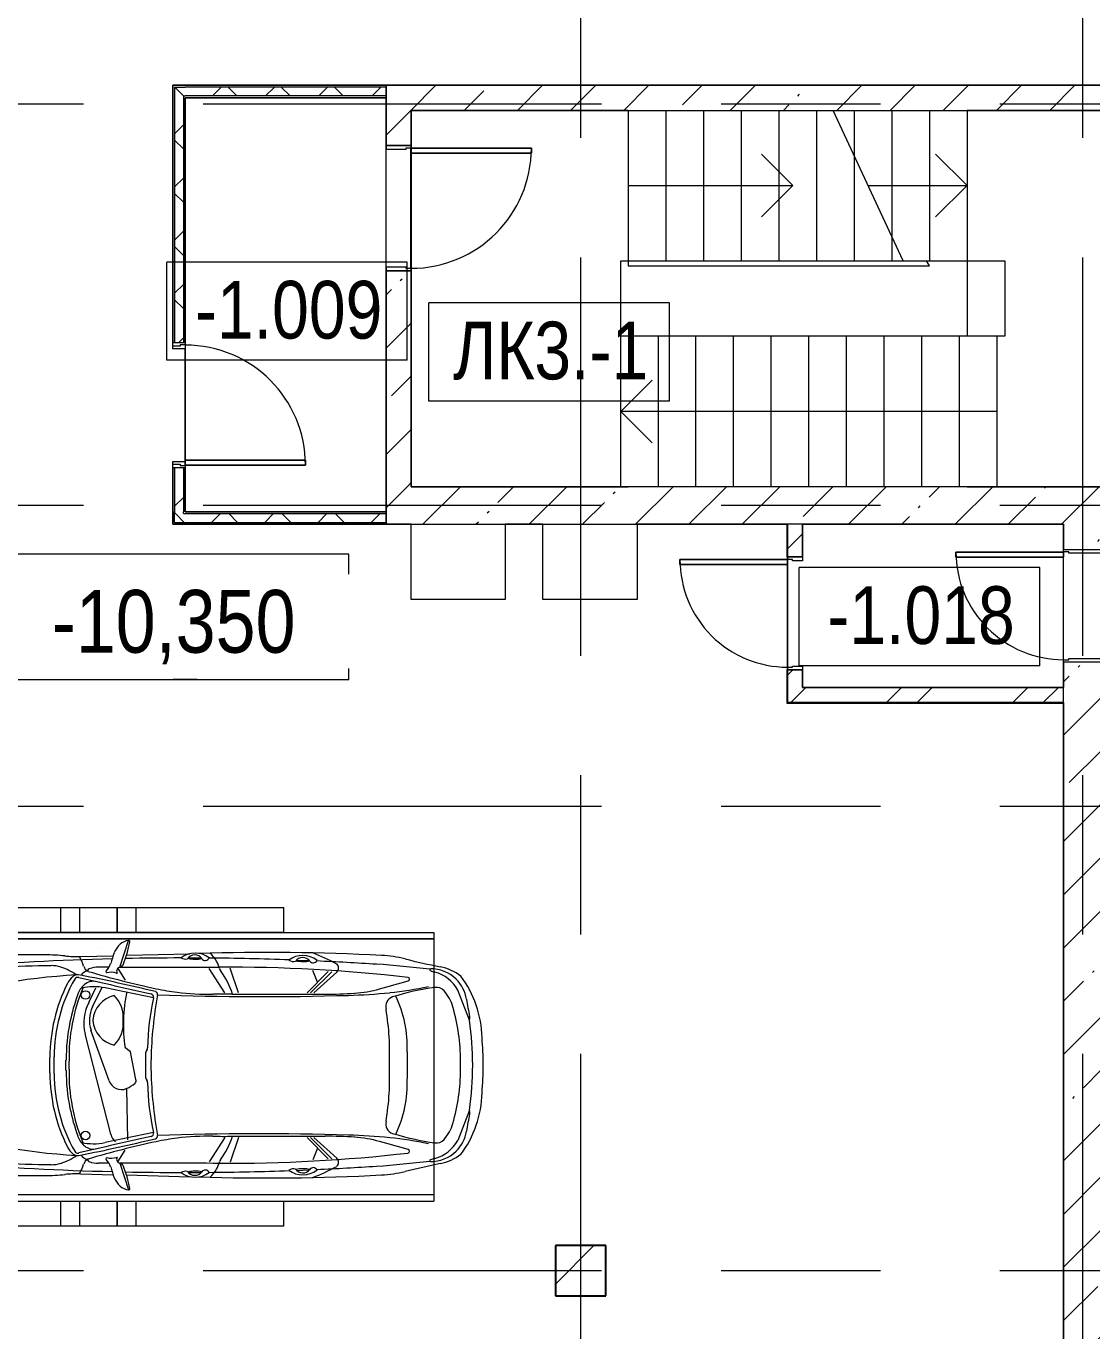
# Model space of a CAD drawing. Header units: millimetres. Extents: x 48966 to 155647, y -43515 to 30475.
# Drawn here: x 73513 to 82007, y 1937 to 12339 of the extents above; entities that cross this region are included whole.
import ezdxf

# ---------------------------------------------------------------- set-up
doc = ezdxf.new("R2010")
doc.units = ezdxf.units.MM
doc.linetypes.add('Осевые', pattern=[6350, 1270, -952.5, 3175, -952.5])
for name, color, linetype, lineweight in [('Высотные отметки', 7, 'Continuous', 9), ('Двери', 7, 'Continuous', 9), ('Каркас_Импост', 7, 'Continuous', 9), ('Колонны', 7, 'Continuous', 9), ('Колонны-1', 7, 'Continuous', 25), ('Контуры', 7, 'Continuous', 9), ('Линии подступенков-1', 7, 'Continuous', 9), ('Линии свеса', 7, 'Continuous', 9), ('Марки вырезов', 7, 'Continuous', 9), ('Марки помещений', 7, 'Continuous', 9), ('Общие ребра', 7, 'Continuous', 9), ('Оси-2', 7, 'Осевые', 9), ('Панель', 7, 'Continuous', 9), ('Парковка', 7, 'Continuous', 9), ('Перекрытия', 7, 'Continuous', 9), ('Стены-1', 7, 'Continuous', 18), ('Стрелки вверх', 7, 'Continuous', 9), ('Черная _2 сплошная', 7, 'Continuous', 9), ('Штриховка разреза', 7, 'Continuous', 9), ('Элементы узлов', 7, 'Continuous', 9)]:
    doc.layers.add(name, color=color, linetype=linetype, lineweight=lineweight)
doc.styles.add('Arial Narrow', font='ARIALN.TTF', dxfattribs={"height": 500})
doc.styles.add('Arial Narrow_2', font='ARIALN.TTF', dxfattribs={"height": 460})
pattern_1 = [(45, (0, 0), (-212.132, 212.132), []), (135, (0, 0), (-212.132, -212.132), [])]
pattern_2 = [(45, (0, 0), (-502.8943, 502.8943), []), (45, (0, 762), (-502.8943, 502.8943), [])]
pattern_3 = [(45, (0, 0), (-424.264, 424.264), [600, -100, 20, -100]), (45, (0, 424), (-424.264, 424.264), [])]

# ---------------------------------------------------------------- blocks, each defined once
blk = doc.blocks.new('Колона монолитная100 - Колона монолитная-525655-План -1-го этажа на отм_ -10_350')
at = {"layer": 'Колонны'}
h = blk.add_hatch(dxfattribs=at)
h.set_pattern_fill('FP_15', color=256, style=0, pattern_type=2)
h.set_pattern_definition([(45, (0, -12200), (-493.914, 493.914), []), (45, (493.9, -12200), (-493.914, 493.914), [873.125, -174.625, 6.706, -167.919])])
h.paths.add_polyline_path([(78132, -9983), (78132, -9583), (77732, -9583), (77732, -9983)], flags=0)
at = {"layer": 'Колонны-1'}
for p, q in [((78132, -9583), (77732, -9583)), ((77732, -9583), (77732, -9983)), ((78132, -9983), (78132, -9583)), ((77732, -9983), (78132, -9983))]:
    blk.add_line(p, q, dxfattribs=at)
blk = doc.blocks.new('Дверь - Однопольная - ДВ1__21х10-7160120-План -1-го этажа на отм_ -10_350')
at = {"layer": 'Двери'}
for p, q in [((-479, -50), (-439, -50)), ((-479, -1008), (-479, -50)), ((-439, -50), (-439, -1008)), ((-439, -1008), (-479, -1008))]:
    blk.add_line(p, q, dxfattribs=at)
blk.add_arc((-479, -50), 958, 270, 0, dxfattribs=at)
at = {"layer": 'Каркас_Импост'}
for p, q in [((-500, 50), (-470, 50)), ((-500, -50), (-500, 50)), ((-470, 50), (-470, -10)), ((470, 50), (500, 50)), ((470, -10), (470, 50)), ((500, 50), (500, -50)), ((-480, -50), (-500, -50)), ((-480, -10), (-480, -50)), ((-470, -10), (-480, -10)), ((480, -10), (470, -10)), ((480, -50), (480, -10)), ((500, -50), (480, -50))]:
    blk.add_line(p, q, dxfattribs=at)
at = {"layer": 'Панель'}
for p, q in [((-439, -50), (-479, -50)), ((-479, -50), (-479, -1008)), ((-439, -1008), (-439, -50)), ((-479, -1008), (-439, -1008))]:
    blk.add_line(p, q, dxfattribs=at)
blk = doc.blocks.new('Дверь - Однопольная - ДВ2__21х9-6240671-План -1-го этажа на отм_ -10_350')
at = {"layer": 'Двери'}
for p, q in [((-429, -60), (-389, -60)), ((-429, -918), (-429, -60)), ((-389, -60), (-389, -918)), ((-389, -918), (-429, -918))]:
    blk.add_line(p, q, dxfattribs=at)
blk.add_arc((-429, -60), 858, 270, 0, dxfattribs=at)
at = {"layer": 'Каркас_Импост'}
for p, q in [((-450, 60), (-420, 60)), ((-450, -60), (-450, 60)), ((-420, 60), (-420, -20)), ((420, 60), (450, 60)), ((420, -20), (420, 60)), ((450, 60), (450, -60)), ((-430, -60), (-450, -60)), ((-430, -20), (-430, -60)), ((-420, -20), (-430, -20)), ((430, -20), (420, -20)), ((430, -60), (430, -20)), ((450, -60), (430, -60))]:
    blk.add_line(p, q, dxfattribs=at)
at = {"layer": 'Панель'}
for p, q in [((-389, -60), (-429, -60)), ((-429, -60), (-429, -918)), ((-389, -918), (-389, -60)), ((-429, -918), (-389, -918))]:
    blk.add_line(p, q, dxfattribs=at)
blk = doc.blocks.new('Дверь - Однопольная - ДВ1_21х10-6240621-План -1-го этажа на отм_ -10_350')
at = {"layer": 'Двери'}
for p, q in [((-439, 1058), (-479, 1058)), ((-479, 1058), (-479, 100)), ((-439, 100), (-439, 1058)), ((-479, 100), (-439, 100))]:
    blk.add_line(p, q, dxfattribs=at)
blk.add_arc((-479, 100), 958, 360, 90, dxfattribs=at)
at = {"layer": 'Каркас_Импост'}
for p, q in [((-480, 100), (-500, 100)), ((-500, 100), (-500, -100)), ((-480, 60), (-480, 100)), ((-470, 60), (-480, 60)), ((-470, -100), (-470, 60)), ((480, 60), (470, 60)), ((470, 60), (470, -100)), ((500, 100), (480, 100)), ((480, 100), (480, 60)), ((500, -100), (500, 100)), ((-500, -100), (-470, -100)), ((470, -100), (500, -100))]:
    blk.add_line(p, q, dxfattribs=at)
at = {"layer": 'Панель'}
for p, q in [((-479, 1058), (-439, 1058)), ((-479, 100), (-479, 1058)), ((-439, 1058), (-439, 100)), ((-439, 100), (-479, 100))]:
    blk.add_line(p, q, dxfattribs=at)
blk = doc.blocks.new('Дверь - Однопольная - ДВ2__21х9-6240637-План -1-го этажа на отм_ -10_350')
at = {"layer": 'Двери'}
for p, q in [((-429, -150), (-389, -150)), ((-429, -1008), (-429, -150)), ((-389, -150), (-389, -1008)), ((-389, -1008), (-429, -1008))]:
    blk.add_line(p, q, dxfattribs=at)
blk.add_arc((-429, -150), 858, 270, 0, dxfattribs=at)
at = {"layer": 'Каркас_Импост'}
for p, q in [((-450, 150), (-420, 150)), ((-450, -150), (-450, 150)), ((-420, 150), (-420, -110)), ((420, 150), (450, 150)), ((420, -110), (420, 150)), ((450, 150), (450, -150)), ((-430, -150), (-450, -150)), ((-430, -110), (-430, -150)), ((-420, -110), (-430, -110)), ((430, -110), (420, -110)), ((430, -150), (430, -110)), ((450, -150), (430, -150))]:
    blk.add_line(p, q, dxfattribs=at)
at = {"layer": 'Панель'}
for p, q in [((-389, -150), (-429, -150)), ((-429, -150), (-429, -1008)), ((-389, -1008), (-389, -150)), ((-429, -1008), (-389, -1008))]:
    blk.add_line(p, q, dxfattribs=at)
blk = doc.blocks.new('Прк_Свб_Механизированная парковка_Параллельная - Прк_Свб_Механизированная парковка_Параллельная-8455325-План -1-го этажа на отм_ -10_350')
at = {"layer": 'Парковка'}
for p, q in [((60, 300), (60, 1478)), ((260, 1478), (60, 1478)), ((260, 1478), (260, 300)), ((2400, 300), (2400, 1478)), ((2600, 1478), (2400, 1478)), ((2600, 1478), (2600, 300)), ((260, 1334), (310, 1334)), ((260, 1334), (260, -2672)), ((310, 1334), (2350, 1334)), ((310, -2672), (310, 1334)), ((310, -2672), (310, 1334)), ((2350, 1334), (2400, 1334)), ((2350, 1334), (2350, -2672)), ((2350, -2672), (2350, 1334)), ((2400, 1334), (2400, -2672)), ((60, 150), (60, 300)), ((60, 300), (260, 300)), ((260, 300), (260, 150)), ((2400, 150), (2400, 300)), ((2400, 300), (2600, 300)), ((2600, 300), (2600, 150)), ((60, -150), (60, 150)), ((60, 150), (260, 150)), ((60, 150), (260, 150)), ((260, 150), (260, -150)), ((2400, -150), (2400, 150)), ((2400, 150), (2600, 150)), ((2400, 150), (2600, 150)), ((2600, 150), (2600, -150)), ((2283, 0), (2284, 0)), ((60, -300), (60, -150)), ((260, -150), (60, -150)), ((60, -150), (260, -150)), ((260, -150), (260, -300)), ((2400, -300), (2400, -150)), ((2600, -150), (2400, -150)), ((2400, -150), (2600, -150)), ((2600, -150), (2600, -300)), ((60, -1478), (60, -300)), ((60, -300), (260, -300)), ((260, -300), (260, -1478)), ((2400, -1478), (2400, -300)), ((2400, -300), (2600, -300)), ((2600, -300), (2600, -1478)), ((60, -1478), (260, -1478)), ((2400, -1478), (2600, -1478)), ((310, -2672), (260, -2672)), ((2350, -2672), (310, -2672)), ((2400, -2672), (2350, -2672))]:
    blk.add_line(p, q, dxfattribs=at)
at = {"layer": 'Элементы узлов'}
for p, q in [((874, 1430), (899, 1465)), ((1812, 1430), (1787, 1465)), ((1277, 353), (1343, 353)), ((1281, 387), (1343, 387)), ((1343, 387), (1405, 387)), ((1343, 353), (1409, 353)), ((1303, 259), (1343, 259)), ((1311, 235), (1343, 235)), ((1343, 259), (1383, 259)), ((1343, 235), (1375, 235)), ((477, 144), (470, -117)), ((1343, 43), (1593, 107)), ((2210, 144), (2216, -117)), ((793, -99), (1343, 43)), ((1343, -40), (1622, 60)), ((1808, 48), (1964, -29)), ((1847, 74), (1961, 22)), ((562, -86), (561, -1)), ((807, -439), (727, -53)), ((1219, -84), (1343, -40)), ((1880, -439), (1960, -53)), ((2125, -86), (2125, -1)), ((562, -171), (349, -239)), ((572, -154), (666, -213)), ((2115, -154), (2021, -213)), ((2124, -171), (2337, -239)), ((468, -223), (454, -729)), ((1157, -222), (749, -232)), ((1230, -297), (1450, -256)), ((1450, -256), (1483, -211)), ((2219, -223), (2232, -729)), ((1343, -375), (1254, -375)), ((1433, -375), (1343, -375)), ((488, -716), (488, -820)), ((2199, -716), (2198, -820)), ((452, -798), (452, -800)), ((2234, -798), (2235, -800)), ((766, -1006), (572, -881)), ((1920, -1006), (2115, -881)), ((767, -1115), (571, -1050)), ((777, -1069), (777, -1807)), ((1910, -1069), (1910, -1807)), ((1920, -1115), (2116, -1050)), ((505, -1578), (509, -1682)), ((767, -1662), (596, -1831)), ((1920, -1662), (2090, -1831)), ((2181, -1578), (2177, -1682)), ((681, -1746), (589, -1709)), ((767, -1689), (598, -1860)), ((767, -1716), (601, -1899)), ((1920, -1689), (2088, -1860)), ((1920, -1716), (2086, -1899)), ((2005, -1746), (2097, -1709)), ((1343, -2460), (1236, -2460)), ((1451, -2460), (1343, -2460)), ((985, -2956), (744, -2863)), ((1310, -2884), (1343, -2884)), ((1343, -2884), (1376, -2884)), ((1701, -2956), (1942, -2863))]:
    blk.add_line(p, q, dxfattribs=at)
for centre in [(783, 103), (1903, 103)]:
    blk.add_circle(centre, 34.2, dxfattribs=at)
for centre, radius, start, end in [((1202, 600), 964, 91.2402, 117.2914), ((1295, 496), 1074, 87.4146, 104.7009), ((1392, 496), 1074, 75.2991, 92.5854), ((1484, 600), 964, 62.7086, 88.7598), ((1024, 946), 575, 117.2914, 137.3051), ((1101, 825), 680, 107.5677, 119.8737), ((1753, -184), 1832, 115.3586, 119.4251), ((894, 1468), 5.72, 325.2849, 73.3972), ((986, 1481), 19.7, 146.9876, 207.5002), ((997, 1512), 49.5, 234.4352, 275.8743), ((1053, 1443), 96.7, 108.6959, 149.8962), ((1017, 1481), 30.2, 132.0371, 217.866), ((1128, 1359), 195, 117.4167, 132.0371), ((1286, -1291), 2768, 88.8115, 95.8743), ((1144, 1316), 240, 96.7104, 116.1446), ((1401, -1291), 2768, 84.1257, 91.1885), ((1633, 1443), 96.7, 30.1038, 71.3041), ((1689, 1512), 49.5, 264.1257, 305.5648), ((1700, 1481), 19.7, 332.4998, 33.0124), ((933, -184), 1832, 60.5749, 64.6414), ((1792, 1468), 5.72, 106.6028, 214.7151), ((1585, 825), 680, 60.1263, 72.4323), ((1662, 946), 575, 42.6949, 62.7086), ((945, 1025), 426, 128.3102, 144.9889), ((1110, 855), 613, 114.7526, 146.8046), ((5601, -107), 4985, 162.2564, 176.7534), ((1097, 833), 671, 119.8737, 128.3102), ((831, 1460), 53.4, 294.7526, 324.8172), ((1856, 1460), 53.4, 215.1828, 245.2474), ((1576, 855), 613, 33.1954, 65.2474), ((-2914, -107), 4985, 3.2466, 17.7436), ((1590, 833), 671, 51.6898, 60.1263), ((1742, 1025), 426, 35.0111, 51.6898), ((-135, 1492), 727, 332.9186, 340.9873), ((770, 1180), 230, 137.3051, 160.9873), ((945, 1025), 426, 144.9889, 156.0683), ((1916, 1180), 230, 19.0127, 42.6949), ((1742, 1025), 426, 23.9317, 35.0111), ((2821, 1492), 727, 199.0127, 207.0814), ((870, 978), 401, 152.9186, 172.6336), ((626, 1167), 77.3, 156.0683, 189.0846), ((9268, 286), 8718, 174.043, 179.4042), ((626, 1167), 77.3, 189.0846, 200.0447), ((902, 958), 384, 142.6477, 151.6138), ((1785, 958), 384, 28.3862, 37.3523), ((-6581, 286), 8718, 0.5958, 5.957), ((2060, 1167), 77.3, 350.9154, 23.9317), ((2060, 1167), 77.3, 339.9553, 350.9154), ((1816, 978), 401, 7.3664, 27.0814), ((23730, -682), 23242, 175.5136, 178.5877), ((559, 1142), 5.64, 200.0447, 339.9553), ((2127, 1142), 5.64, 200.0447, 339.9553), ((-21044, -682), 23242, 1.4123, 4.4864), ((11720, 555), 11257, 177.5866, 180.6626), ((-9033, 555), 11257, 359.3374, 2.4134), ((2276, 446), 1813, 180.6626, 185.6835), ((410, 446), 1813, 354.3165, 359.3374), ((797, 374), 247, 179.4042, 197.2913), ((1277, -906), 1259, 90, 119.5106), ((1281, -931), 1318, 90, 116.5895), ((1405, -931), 1318, 63.4105, 90), ((1409, -906), 1259, 60.4894, 90), ((1890, 374), 247, 342.7087, 0.5958), ((-532, 167), 1009, 358.725, 5.6835), ((977, 430), 436, 197.2913, 215.8402), ((762, 105), 159, 116.5895, 141.7511), ((1283, -1223), 1458, 88.8885, 112.382), ((1327, -1352), 1613, 101.667, 109.8195), ((1303, -1238), 1496, 90, 101.667), ((1403, -1223), 1458, 67.618, 91.1115), ((1383, -1238), 1496, 78.333, 90), ((1360, -1352), 1613, 70.1805, 78.333), ((1924, 105), 159, 38.2489, 63.4105), ((1709, 430), 436, 324.1598, 342.7087), ((3218, 167), 1009, 174.3165, 181.275), ((718, 594), 503, 241.3338, 251.0146), ((532, 52), 69.7, 28.1772, 71.0146), ((665, 75), 74.1, 120.9469, 169.9746), ((689, 163), 66.6, 141.7511, 196.5561), ((16870, 3417), 16571, 191.3946, 193.5088), ((671, 164), 28.7, 119.5106, 193.1999), ((-47059, -11031), 48997, 12.5088, 13.1999), ((781, 41), 107, 137.2732, 196.0324), ((846, -19), 197, 109.8195, 137.2732), ((1183, 41), 466, 168.202, 191.677), ((1679, -231), 349, 61.2722, 104.2875), ((1840, -19), 197, 42.7268, 70.1805), ((49746, -11031), 48997, 166.8001, 167.4912), ((-14183, 3417), 16571, 346.4912, 348.6054), ((1503, 41), 466, 348.323, 11.798), ((1905, 41), 107, 343.9676, 42.7268), ((2015, 164), 28.7, 346.8001, 60.4894), ((1997, 163), 66.6, 343.4439, 38.2489), ((2022, 75), 74.1, 10.0254, 59.0531), ((2155, 52), 69.7, 108.9854, 151.8228), ((1968, 594), 503, 288.9854, 298.6662), ((782, 0), 221, 160.1434, 180.3434), ((591, 69), 17.7, 100.6077, 160.1434), ((589, 80), 6.67, 16.4743, 100.6077), ((-6476, -2009), 7374, 12.1276, 16.4743), ((1716, -174), 219, 93.9894, 167.3312), ((1701, -161), 234, 62.8298, 109.675), ((1685, -174), 219, 12.6688, 86.0106), ((9162, -2009), 7374, 163.5257, 167.8724), ((2098, 80), 6.67, 79.3923, 163.5257), ((2095, 69), 17.7, 19.8566, 79.3923), ((1904, 0), 221, 359.6566, 19.8566), ((741, -878), 808, 104.9413, 111.4202), ((500, 25), 126, 284.9413, 317.0937), ((599, -67), 7.62, 357.6518, 137.0937), ((743, -101), 141, 165.9661, 197.4794), ((824, -220), 125, 104.4274, 137.5688), ((1254, -183), 105, 109.7876, 201.4014), ((1943, -101), 141, 342.5206, 14.0339), ((2088, -67), 7.62, 42.9063, 182.3482), ((2186, 25), 126, 222.9063, 255.0587), ((1945, -878), 808, 68.5798, 75.0587), ((483, -261), 136, 139.2443, 170.6977), ((148, 791), 1063, 281.5266, 291.7816), ((508, -283), 169, 111.4202, 139.2443), ((531, -167), 31.5, 291.7816, 351.9015), ((-79448, -481), 80010, 359.6566, 0.22174), ((593, -176), 31.8, 61.7253, 171.9015), ((602, -146), 6.72, 342.5206, 17.4794), ((1667, -1444), 1246, 77.8859, 98.5188), ((1682, 59), 257, 225.9128, 274.2557), ((1720, 59), 257, 265.7443, 314.0872), ((2084, -146), 6.72, 162.5206, 197.4794), ((2093, -176), 31.8, 8.0985, 118.2747), ((2156, -167), 31.5, 188.0985, 248.2184), ((82134, -481), 80010, 179.77826, 180.3434), ((2539, 791), 1063, 248.2184, 258.4734), ((2179, -283), 169, 40.7557, 68.5798), ((2204, -261), 136, 9.3023, 40.7557), ((358, -241), 9.6, 170.6977, 281.5266), ((23730, -682), 23242, 178.8486, 179.9404), ((1369, -139), 228, 201.4014, 221.9514), ((1218, -274), 25.4, 221.9514, 297.3135), ((-21044, -682), 23242, 0.0596, 1.1514), ((2328, -241), 9.6, 258.4734, 9.3023), ((1252, -2489), 2099, 91.287, 102.2672), ((1205, -358), 33.6, 271.287, 305.3172), ((1257, -431), 57, 93.2769, 125.3172), ((1430, -431), 57, 54.6828, 86.7231), ((1482, -358), 33.6, 234.6828, 268.713), ((1434, -2489), 2099, 77.7328, 88.713), ((-1224, -881), 2002, 7.2662, 12.1276), ((778, -449), 21.1, 193.5088, 285.1413), ((801, -413), 26.5, 192.5088, 282.2672), ((-23670, -1290), 24466, 358.3574, 1.9216), ((1373, -3824), 3406, 91.3291, 99.9611), ((1349, -2786), 2368, 90.1333, 91.3291), ((1338, -2786), 2368, 88.6709, 89.8667), ((1314, -3824), 3406, 80.0389, 88.6709), ((1885, -413), 26.5, 257.7328, 347.4912), ((26356, -1290), 24466, 178.0784, 181.6426), ((1908, -449), 21.1, 254.8587, 346.4912), ((3910, -881), 2002, 167.8724, 172.7338), ((632, -769), 182, 142.2625, 218.1707), ((535, -768), 69.8, 123.665, 233.8526), ((417, -696), 80.9, 350.0056, 28.3928), ((251, -774), 248, 348.2149, 14.0507), ((-1159, -872), 1936, 358.8576, 7.2662), ((3845, -872), 1936, 172.7338, 181.1424), ((2436, -774), 248, 165.9493, 191.7851), ((2270, -696), 80.9, 151.6072, 189.9944), ((2152, -768), 69.8, 306.1474, 56.335), ((2055, -769), 182, 321.8293, 37.7375), ((17986, -1329), 17542, 178.2721, 183.0273), ((474, -851), 33.5, 295.8089, 53.8526), ((2212, -851), 33.5, 126.1474, 244.1911), ((-15300, -1329), 17542, 356.9727, 1.7279), ((652, -703), 275, 222.4312, 239.644), ((23730, -682), 23242, 180.4928, 182.074), ((5170, -998), 4394, 178.8576, 180.9215), ((-2484, -998), 4394, 359.0785, 1.1424), ((2034, -703), 275, 300.356, 317.5688), ((-21044, -682), 23242, 357.926, 359.5072), ((620, -759), 210, 239.644, 256.9513), ((13091, -1035), 12530, 179.6566, 186.5671), ((562, -1008), 45.5, 52.3631, 76.9513), ((995, -423), 682, 233.5561, 251.3631), ((1692, -423), 682, 288.6369, 306.4439), ((-10405, -1035), 12530, 353.4329, 0.3434), ((2125, -1008), 45.5, 103.0487, 127.6369), ((2067, -759), 210, 283.0487, 300.356), ((651, -1629), 182, 142.2625, 218.1707), ((436, -1556), 80.9, 350.0056, 28.3928), ((2251, -1556), 80.9, 151.6072, 189.9944), ((2036, -1629), 182, 321.8293, 37.7375), ((554, -1628), 69.8, 123.665, 233.8526), ((270, -1634), 248, 348.2149, 14.0507), ((2417, -1634), 248, 165.9493, 191.7851), ((2132, -1628), 69.8, 306.1474, 56.335), ((1914, -1148), 1569, 200.8627, 208.6042), ((493, -1711), 33.5, 295.8089, 53.8526), ((23730, -682), 23242, 182.6082, 183.7849), ((-21044, -682), 23242, 356.2151, 357.3918), ((772, -1148), 1569, 331.3958, 339.1373), ((2193, -1711), 33.5, 126.1474, 244.1911), ((-2620, -1807), 3397, 356.0399, 0), ((5306, -1807), 3397, 180, 183.9601), ((569, -1870), 43.2, 222.166, 317.834), ((2118, -1870), 43.2, 222.166, 317.834), ((-261, -1970), 1032, 344.8422, 356.0399), ((-3795, -1860), 4583, 354.2326, 358.3574), ((6481, -1860), 4583, 181.6426, 185.7674), ((2947, -1970), 1032, 183.9601, 195.1578), ((1495, -2201), 1028, 183.0273, 193.6405), ((7632, -1747), 7109, 183.7849, 187.2223), ((-8360, 224), 9423, 343.3963, 344.8422), ((11046, 224), 9423, 195.1578, 196.6037), ((-4945, -1747), 7109, 352.7777, 356.2151), ((1192, -2201), 1028, 346.3595, 356.9727), ((-1923, -2049), 2702, 347.5938, 354.2326), ((2939, -3003), 2239, 162.8788, 171.6988), ((1191, -1553), 908, 243.8994, 272.7948), ((874, -2367), 78.4, 72.8485, 162.8788), ((1246, -120), 2200, 260.8743, 272.5193), ((1440, -120), 2200, 267.4807, 279.1257), ((1495, -1553), 908, 267.2052, 296.1006), ((1812, -2367), 78.4, 17.1212, 107.1515), ((-252, -3003), 2239, 8.3012, 17.1212), ((4610, -2049), 2702, 185.7674, 192.4062), ((-7093, -4285), 7809, 11.5276, 13.6405), ((657, -2464), 14.2, 196.6037, 343.3963), ((2030, -2464), 14.2, 196.6037, 343.3963), ((9779, -4285), 7809, 166.3595, 168.4724), ((582, -2647), 7.47, 22.0252, 157.9748), ((861, -2649), 286, 179.1903, 224.6415), ((292, -2764), 320, 15.1386, 22.0252), ((887, -2603), 297, 195.1386, 241.109), ((806, -2692), 83, 171.6988, 228.881), ((1881, -2692), 83, 311.119, 8.3012), ((1799, -2603), 297, 298.891, 344.8614), ((1826, -2649), 286, 315.3585, 0.8097), ((2394, -2764), 320, 157.9748, 164.8614), ((2105, -2647), 7.47, 22.0252, 157.9748), ((954, -2644), 403, 191.5276, 217.1149), ((971, -2503), 334, 228.881, 253.9511), ((1716, -2503), 334, 286.0489, 311.119), ((1732, -2644), 403, 322.8851, 348.4724), ((1142, -2203), 854, 233.327, 268.6899), ((864, -2645), 291, 224.6415, 260.5937), ((1310, -1323), 1562, 253.9511, 270), ((1376, -1323), 1562, 270, 286.0489), ((1544, -2203), 854, 271.3101, 306.673), ((1822, -2645), 291, 279.4063, 315.3585), ((109, -7204), 4330, 78.733, 80.5937), ((968, -2892), 66.2, 258.733, 285.3031), ((1344, -535), 2447, 261.5838, 269.991), ((1343, -535), 2447, 270.009, 278.4162), ((1718, -2892), 66.2, 254.6969, 281.267), ((2577, -7204), 4330, 99.4063, 101.267), ((1299, -1297), 1768, 264.2809, 271.4401), ((1388, -1297), 1768, 268.5599, 275.7191)]:
    blk.add_arc(centre, radius, start, end, dxfattribs=at)
blk = doc.blocks.new('Марка помещения_Р - Марка помещения-4575829-План -1-го этажа на отм_ -10_350')
at = {"layer": 'Марки помещений'}
for p, q in [((-4.79375, -1.95625), (-4.79375, 1.95625)), ((4.79375, 1.95625), (-4.79375, 1.95625)), ((4.79375, -1.95625), (4.79375, 1.95625)), ((4.79375, -1.95625), (-4.79375, -1.95625))]:
    blk.add_line(p, q, dxfattribs=at)
blk = doc.blocks.new('Высотные отметки - Высотная отметка - Рамка_14мм длина-4459141-План -1-го этажа на отм_ -10_350')
at = {"layer": 'Высотные отметки'}
for p, q in [((7, 5), (-7, 5)), ((-7, 5), (-7, 0)), ((7, 0), (7, 5)), ((-7, 0), (7, 0))]:
    blk.add_line(p, q, dxfattribs=at)

msp = doc.modelspace()

# ---------------------------------------------------------------- hatches: boundary and pattern name
at = {"layer": 'Штриховка разреза'}
h = msp.add_hatch(dxfattribs=at)
h.set_pattern_fill('FP_61', color=256, style=0, pattern_type=2)
h.set_pattern_definition(pattern_3)
h.paths.add_polyline_path([(76581.6, 8667.1), (76581.6, 10387.1), (76381.6, 10387.1), (76381.6, 8667.1)], flags=0)
h.paths.add_polyline_path([(76581.6, 11387.1), (76581.6, 11867.1), (76381.6, 11867.1), (76381.6, 11387.1)], flags=0)
h = msp.add_hatch(dxfattribs=at)
h.set_pattern_fill('FP_61', color=256, style=0, pattern_type=2)
h.set_pattern_definition(pattern_3)
h.paths.add_polyline_path([(77402.1, 11667.1), (82581.6, 11667.1), (82581.6, 11867.1), (76581.6, 11867.1), (76581.6, 11667.1)], flags=0)
h = msp.add_hatch(dxfattribs=at)
h.set_pattern_fill('FP_28', color=256, style=0, pattern_type=2)
h.set_pattern_definition(pattern_1)
h.paths.add_polyline_path([(74766.6, 8452.1), (74766.6, 8817.1), (74696.6, 8817.1), (74696.6, 8452.1)], flags=0)
h.paths.add_polyline_path([(74696.6, 9817.1), (74766.6, 9817.1), (74766.6, 11852.1), (74696.6, 11852.1), (74696.6, 10093.4)], flags=0)
h = msp.add_hatch(dxfattribs=at)
h.set_pattern_fill('FP_28', color=256, style=0, pattern_type=2)
h.set_pattern_definition(pattern_1)
h.paths.add_polyline_path([(75757.4, 11782.1), (76381.6, 11782.1), (76381.6, 11852.1), (74766.6, 11852.1), (74766.6, 11782.1), (74781.6, 11782.1)], flags=0)
h = msp.add_hatch(dxfattribs=at)
h.set_pattern_fill('FP_61', color=256, style=0, pattern_type=2)
h.set_pattern_definition(pattern_3)
h.paths.add_polyline_path([(83980.5, 8367.1), (104181.6, 8367.1), (104181.6, 8667.1), (76381.6, 8667.1), (76381.6, 8367.1), (83569.4, 8367.1)], flags=0)
h = msp.add_hatch(dxfattribs=at)
h.set_pattern_fill('FP_28', color=256, style=0, pattern_type=2)
h.set_pattern_definition(pattern_1)
h.paths.add_polyline_path([(76381.6, 8382.1), (76381.6, 8452.1), (74696.6, 8452.1), (74696.6, 8382.1), (75757.4, 8382.1)], flags=0)
h = msp.add_hatch(dxfattribs=at)
h.set_pattern_fill('FP_60', color=256, style=0, pattern_type=2)
h.set_pattern_definition(pattern_2)
h.paths.add_polyline_path([(79701.6, 7067.1), (79701.6, 7207.1), (79581.6, 7207.1), (79581.6, 7067.1)], flags=0)
h.paths.add_polyline_path([(79581.6, 8107.1), (79701.6, 8107.1), (79701.6, 8367.1), (79581.6, 8365.1)], flags=0)
h = msp.add_hatch(dxfattribs=at)
h.set_pattern_fill('FP_61', color=256, style=0, pattern_type=2)
h.set_pattern_definition(pattern_3)
h.paths.add_polyline_path([(82081.6, -16032.9), (82081.6, 7267.1), (81781.6, 7267.1), (81781.6, -16032.9)], flags=0)
h.paths.add_polyline_path([(81781.6, 8167.1), (82081.6, 8167.1), (82081.6, 8367.1), (81781.6, 8365.1)], flags=0)
h = msp.add_hatch(dxfattribs=at)
h.set_pattern_fill('FP_60', color=256, style=0, pattern_type=2)
h.set_pattern_definition(pattern_2)
h.paths.add_polyline_path([(80691.3, 6947.1), (81781.6, 6947.1), (81781.6, 7067.1), (79581.6, 7067.1), (79581.6, 6947.1)], flags=0)

# ---------------------------------------------------------------- linework, layer by layer
at = {"layer": 'Высотные отметки'}
for q in [(74685.2, 7129.5), (74877, 7129.5)]:
    msp.add_line((74877, 7129.5), q, dxfattribs=at)
at = {"layer": 'Контуры'}
for p, q in [((76581.6, 11667), (76581.6, 8667.1)), ((78311.6, 11667), (76581.6, 11667)), ((76581.6, 11667), (76581.6, 8667.1)), ((78311.6, 11667), (76581.6, 11667)), ((78311.6, 11667), (78311.6, 10467)), ((78311.6, 11667), (78311.6, 10467)), ((78311.6, 11667), (79944, 11667)), ((78311.6, 11667), (81011.6, 11667)), ((82581.6, 11667), (81011.6, 11667)), ((81011.6, 11667), (81011.6, 10467)), ((81011.6, 11666.8), (81011.6, 10467.1)), ((78251.6, 10467), (78311.6, 10467)), ((78251.6, 9867.1), (78251.6, 10467)), ((78251.6, 10467), (78311.6, 10467)), ((78251.6, 9867.1), (78251.6, 10467)), ((78311.6, 10467), (80503.6, 10467)), ((78311.6, 10467), (81011.6, 10467)), ((81011.6, 10467.1), (81011.6, 9867.1)), ((81011.6, 10467), (81311.6, 10467)), ((81311.6, 10467), (81311.6, 9867.1)), ((78311.6, 9867.1), (78251.6, 9867.1)), ((78251.6, 8667.1), (78251.6, 9867.1)), ((81251.6, 9867.1), (78251.6, 9867.1)), ((81011.6, 9867.1), (78311.6, 9867.1)), ((81311.6, 9867.1), (81251.6, 9867.1)), ((81251.6, 8667.1), (81251.6, 9867.1)), ((76581.6, 8667.1), (78251.6, 8667.1)), ((76581.6, 8667.1), (78311.6, 8667.1)), ((81251.6, 8667.1), (78251.6, 8667.1)), ((81011.6, 8667.1), (78311.6, 8667.1)), ((81011.6, 8667.1), (82581.6, 8667.1)), ((81251.6, 8667.1), (82581.6, 8667.1))]:
    msp.add_line(p, q, dxfattribs=at)
at = {"layer": 'Линии подступенков-1'}
for p, q in [((78311.6, 11667), (78311.6, 10467)), ((78311.6, 11667), (78311.6, 10467)), ((78311.6, 11666.8), (78311.6, 10467.1)), ((78611.6, 11667), (78611.6, 10467)), ((78611.6, 11667), (78611.6, 10467)), ((78611.6, 11666.8), (78611.6, 10467.1)), ((78911.6, 11667), (78911.6, 10467)), ((78911.6, 11667), (78911.6, 10467)), ((78911.6, 11666.8), (78911.6, 10467.1)), ((79211.6, 11667), (79211.6, 10467)), ((79211.6, 11667), (79211.6, 10467)), ((79211.6, 11666.8), (79211.6, 10467.1)), ((79511.6, 11667), (79511.6, 10467)), ((79511.6, 11667), (79511.6, 10467)), ((79511.6, 11666.8), (79511.6, 10467.1)), ((79811.6, 11667), (79811.6, 10467)), ((79811.6, 11667), (79811.6, 10467)), ((79811.6, 11666.8), (79811.6, 10467.1)), ((80111.6, 11667), (80111.6, 10467)), ((80111.6, 11666.8), (80111.6, 10467.1)), ((80411.6, 11667), (80411.6, 10467)), ((80411.6, 11666.8), (80411.6, 10467.1)), ((80711.6, 11667), (80711.6, 10467)), ((80711.6, 11666.8), (80711.6, 10467.1)), ((81011.6, 11667), (81011.6, 10467)), ((81011.6, 11666.8), (81011.6, 10467.1)), ((80111.6, 11307.6), (80111.6, 10467)), ((80411.6, 10664.3), (80411.6, 10467)), ((78251.6, 8667.1), (78251.6, 9867.1)), ((78551.6, 8667.1), (78551.6, 9867.1)), ((78851.6, 8667.1), (78851.6, 9867.1)), ((79151.6, 8667.1), (79151.6, 9867.1)), ((79451.6, 8667.1), (79451.6, 9867.1)), ((79751.6, 8667.1), (79751.6, 9867.1)), ((80051.6, 8667.1), (80051.6, 9867.1)), ((80351.6, 8667.1), (80351.6, 9867.1)), ((80651.6, 8667.1), (80651.6, 9867.1)), ((80951.6, 8667.1), (80951.6, 9867.1)), ((81251.6, 8667.1), (81251.6, 9867.1))]:
    msp.add_line(p, q, dxfattribs=at)
at = {"layer": 'Линии свеса'}
for p, q in [((78311.6, 11666.8), (78311.6, 10467.1)), ((78611.6, 11667), (78611.6, 10467)), ((78611.6, 11667), (78611.6, 10467)), ((78611.6, 11666.8), (78611.6, 10467.1)), ((78911.6, 11667), (78911.6, 10467)), ((78911.6, 11667), (78911.6, 10467)), ((78911.6, 11666.8), (78911.6, 10467.1)), ((79211.6, 11667), (79211.6, 10467)), ((79211.6, 11667), (79211.6, 10467)), ((79211.6, 11666.8), (79211.6, 10467.1)), ((79511.6, 11667), (79511.6, 10467)), ((79511.6, 11667), (79511.6, 10467)), ((79511.6, 11666.8), (79511.6, 10467.1)), ((79811.6, 11667), (79811.6, 10467)), ((79811.6, 11667), (79811.6, 10467)), ((79811.6, 11666.8), (79811.6, 10467.1)), ((80111.6, 11667), (80111.6, 10467)), ((80111.6, 11666.8), (80111.6, 10467.1)), ((80411.6, 11667), (80411.6, 10467)), ((80411.6, 11666.8), (80411.6, 10467.1)), ((80711.6, 11667), (80711.6, 10467)), ((80711.6, 11666.8), (80711.6, 10467.1)), ((80111.6, 11307.6), (80111.6, 10467)), ((80411.6, 10664.3), (80411.6, 10467)), ((78551.6, 8667.1), (78551.6, 9867.1)), ((78851.6, 8667.1), (78851.6, 9867.1)), ((79151.6, 8667.1), (79151.6, 9867.1)), ((79451.6, 8667.1), (79451.6, 9867.1)), ((79751.6, 8667.1), (79751.6, 9867.1)), ((80051.6, 8667.1), (80051.6, 9867.1)), ((80351.6, 8667.1), (80351.6, 9867.1)), ((80651.6, 8667.1), (80651.6, 9867.1)), ((80951.6, 8667.1), (80951.6, 9867.1))]:
    msp.add_line(p, q, dxfattribs=at)
at = {"layer": 'Марки вырезов'}
msp.add_line((80503.6, 10467), (79944, 11667), dxfattribs=at)
at = {"layer": 'Общие ребра'}
for p, q in [((74681.6, 11867.1), (74681.6, 9817.1)), ((74696.6, 11852.1), (74696.6, 9817.1)), ((74696.6, 11852.1), (74766.6, 11852.1)), ((74766.6, 11852.1), (74781.6, 11852.1)), ((74766.6, 11782.1), (74766.6, 9817.1)), ((74766.6, 11782.1), (74781.6, 11782.1)), ((76381.6, 11852.1), (74781.6, 11852.1)), ((76381.6, 11782.1), (74781.6, 11782.1)), ((74781.6, 9817.1), (74781.6, 11767.1)), ((76381.6, 11767.1), (76381.6, 11387.1)), ((76581.6, 11387.1), (76581.6, 11667.1)), ((76381.6, 10387.1), (76381.6, 8667.1)), ((76581.6, 8667.1), (76581.6, 10387.1)), ((74681.6, 8817.1), (74681.6, 8467.1)), ((74696.6, 8817.1), (74696.6, 8467.1)), ((74766.6, 8817.1), (74766.6, 8467.1)), ((74781.6, 8467.1), (74781.6, 8817.1)), ((74681.6, 8467.1), (74681.6, 8382.1)), ((74696.6, 8452.1), (74696.6, 8467.1)), ((74696.6, 8382.1), (74696.6, 8452.1)), ((74766.6, 8452.1), (74766.6, 8467.1)), ((74766.6, 8452.1), (76381.6, 8452.1)), ((74696.6, 8382.1), (76381.6, 8382.1)), ((79701.6, 8367.1), (79581.6, 8367.1)), ((79581.6, 8365.1), (79581.6, 8107.1)), ((79581.6, 8107.1), (79581.6, 8365.1)), ((79701.6, 8107.1), (79701.6, 8367.1)), ((81781.6, 8365.1), (81781.6, 8167.1)), ((79581.6, 7207.1), (79581.6, 7067.1)), ((79581.6, 7067.1), (79581.6, 7207.1)), ((79701.6, 7067.1), (79701.6, 7207.1)), ((81781.6, 7267.1), (81781.6, 7069.1)), ((81781.6, 6947.1), (81781.6, 7067.1))]:
    msp.add_line(p, q, dxfattribs=at)
at = {"layer": 'Оси-2'}
for p, q in [((77931.6, 25417.1), (77931.6, -41737.8)), ((81931.6, 25417.1), (81931.6, -41737.8)), ((150171.6, 11717.1), (50565.6, 11717.1)), ((150171.6, 8517.1), (50565.6, 8517.1)), ((150171.6, 6117.1), (50565.6, 6117.1)), ((150171.6, 2417.1), (50565.6, 2417.1))]:
    msp.add_line(p, q, dxfattribs=at)
at = {"layer": 'Перекрытия'}
for p, q in [((74681.6, 9767.1), (74681.6, 11867.1)), ((74681.6, 11867.1), (82581.6, 11867.1)), ((76381.6, 11767.1), (74781.6, 11767.1)), ((74781.6, 11767.1), (74781.6, 8467.1)), ((76381.6, 8467.1), (76381.6, 11767.1)), ((76581.6, 11667.1), (82581.6, 11667.1)), ((76580.5, 10407.1), (76580.5, 11367.1)), ((74781.6, 9767.1), (74681.6, 9767.1)), ((74781.6, 8867.1), (74781.6, 9767.1)), ((74681.6, 8367.1), (74681.6, 8867.1)), ((74681.6, 8867.1), (74781.6, 8867.1)), ((82581.6, 8667.1), (81781.6, 8667.1)), ((74781.6, 8467.1), (76381.6, 8467.1)), ((76581.6, 8367.1), (74681.6, 8367.1)), ((76581.6, 7767.1), (76581.6, 8367.1)), ((76581.6, 7767.1), (76581.6, 8367.1)), ((77331.6, 8367.1), (77331.6, 7767.1)), ((77631.6, 8367.1), (77331.6, 8367.1)), ((77331.6, 8367.1), (77331.6, 7767.1)), ((77631.6, 7767.1), (77631.6, 8367.1)), ((77631.6, 7767.1), (77631.6, 8367.1)), ((78381.6, 8367.1), (78381.6, 7767.1)), ((79581.6, 8367.1), (78381.6, 8367.1)), ((78381.6, 8367.1), (78381.6, 7767.1)), ((79581.6, 6947.1), (79581.6, 8367.1)), ((81781.6, 8367.1), (79701.6, 8367.1)), ((79701.6, 8367.1), (79701.6, 8107.1)), ((81781.6, 7067.1), (81781.6, 8367.1)), ((79701.6, 8107.1), (79581.6, 8107.1)), ((79581.6, 8107.1), (79581.6, 7207.1)), ((77331.6, 7767.1), (76581.6, 7767.1)), ((77331.6, 7767.1), (76581.6, 7767.1)), ((78381.6, 7767.1), (77631.6, 7767.1)), ((78381.6, 7767.1), (77631.6, 7767.1)), ((79581.6, 7207.1), (79701.6, 7207.1)), ((79701.6, 7207.1), (79701.6, 7067.1)), ((79701.6, 7067.1), (81781.6, 7067.1)), ((81781.6, 6947.1), (79581.6, 6947.1)), ((81781.6, -16032.9), (81781.6, 6947.1)), ((77731.6, 2217.1), (77731.6, 2617.1)), ((77731.6, 2617.1), (78131.6, 2617.1)), ((78131.6, 2617.1), (78131.6, 2217.1)), ((78131.6, 2217.1), (77731.6, 2217.1))]:
    msp.add_line(p, q, dxfattribs=at)
at = {"layer": 'Стены-1'}
for p, q in [((74696.6, 11867.1), (74681.6, 11867.1)), ((74781.6, 11867.1), (74696.6, 11867.1)), ((76381.6, 11867.1), (74781.6, 11867.1)), ((76381.6, 11767.1), (76381.6, 11867.1)), ((76581.6, 11867.1), (76381.6, 11867.1)), ((76381.6, 11867.1), (76381.6, 11767.1)), ((82581.6, 11867.1), (76581.6, 11867.1)), ((74781.6, 11767.1), (76381.6, 11767.1)), ((76581.6, 11667.1), (82581.6, 11667.1)), ((76381.6, 11387.1), (76581.6, 11387.1)), ((76581.6, 10387.1), (76381.6, 10387.1)), ((74681.6, 9817.1), (74781.6, 9817.1)), ((74781.6, 8817.1), (74681.6, 8817.1)), ((76381.6, 8667.1), (76381.6, 8367.1)), ((82581.6, 8667.1), (76581.6, 8667.1)), ((76381.6, 8467.1), (74781.6, 8467.1)), ((76381.6, 8367.1), (76381.6, 8467.1)), ((74681.6, 8382.1), (74681.6, 8367.1)), ((74681.6, 8367.1), (76381.6, 8367.1)), ((76381.6, 8367.1), (79581.6, 8367.1)), ((79576.6, 8365.1), (79576.6, 8107.1)), ((79581.6, 8367.1), (79581.6, 8365.1)), ((79701.6, 8367.1), (81781.6, 8367.1)), ((81781.6, 8367.1), (81781.6, 8365.1)), ((81781.6, 8167.1), (82081.6, 8167.1)), ((79576.6, 8107.1), (79581.6, 8107.1)), ((79581.6, 8107.1), (79701.6, 8107.1)), ((79581.6, 7207.1), (79576.6, 7207.1)), ((79576.6, 7207.1), (79576.6, 6947.1)), ((79701.6, 7207.1), (79581.6, 7207.1)), ((82081.6, 7267.1), (81781.6, 7267.1)), ((79581.6, 7067.1), (79581.6, 6947.1)), ((79581.6, 6947.1), (79581.6, 7067.1)), ((81781.6, 7067.1), (79701.6, 7067.1)), ((81781.6, 7069.1), (81781.6, 7067.1)), ((79576.6, 6947.1), (79576.6, 6942.1)), ((79576.6, 6942.1), (81779.6, 6942.1)), ((79581.6, 6947.1), (81781.6, 6947.1)), ((81779.6, 6947.1), (79581.6, 6947.1)), ((81781.6, 6947.1), (81781.6, -16032.9))]:
    msp.add_line(p, q, dxfattribs=at)
at = {"layer": 'Стрелки вверх'}
for p, q in [((79623.8, 11067), (79373.8, 11317)), ((81011.6, 11067), (80761.6, 11317)), ((78311.6, 11067), (78611.6, 11067)), ((78611.6, 11067), (78911.6, 11067)), ((78911.6, 11067), (79211.6, 11067)), ((79211.6, 11067), (79511.6, 11067)), ((79623.8, 11067), (79373.8, 10817)), ((79511.6, 11067), (79623.8, 11067)), ((80223.8, 11067), (80411.6, 11067)), ((80411.6, 11067), (80711.6, 11067)), ((80711.6, 11067), (81011.6, 11067)), ((81011.6, 11067), (80761.6, 10817)), ((78251.6, 9267.1), (78501.6, 9517.1)), ((78551.6, 9267.1), (78251.6, 9267.1)), ((78251.6, 9267.1), (78501.6, 9017.1)), ((78851.6, 9267.1), (78551.6, 9267.1)), ((79151.6, 9267.1), (78851.6, 9267.1)), ((79451.6, 9267.1), (79151.6, 9267.1)), ((79751.6, 9267.1), (79451.6, 9267.1)), ((80051.6, 9267.1), (79751.6, 9267.1)), ((80351.6, 9267.1), (80051.6, 9267.1)), ((80651.6, 9267.1), (80351.6, 9267.1)), ((80951.6, 9267.1), (80651.6, 9267.1)), ((81251.6, 9267.1), (80951.6, 9267.1))]:
    msp.add_line(p, q, dxfattribs=at)
at = {"layer": 'Черная _2 сплошная'}
for p, q in [((78311.6, 10467), (78311.6, 10427)), ((78311.6, 10427), (80711.6, 10427)), ((80711.6, 10427), (80688.5, 10467))]:
    msp.add_line(p, q, dxfattribs=at)

# ---------------------------------------------------------------- block references
at = {"layer": 'Высотные отметки', "xscale": 199.9999999999999, "yscale": 199.9999999999999, "zscale": 199.9999999999999}
msp.add_blockref('Высотные отметки - Высотная отметка - Рамка_14мм длина-4459141-План -1-го этажа на отм_ -10_350', (74685.2, 7129.5), dxfattribs=at)
at = {"layer": 'Двери'}
for name, p, rotation in [('Дверь - Однопольная - ДВ1_21х10-6240621-План -1-го этажа на отм_ -10_350', (76481.6, 10887.1), 269.9999999999998), ('Дверь - Однопольная - ДВ1__21х10-7160120-План -1-го этажа на отм_ -10_350', (74731.6, 9317.1), 90), ('Дверь - Однопольная - ДВ2__21х9-6240637-План -1-го этажа на отм_ -10_350', (81931.6, 7717.1), 270), ('Дверь - Однопольная - ДВ2__21х9-6240671-План -1-го этажа на отм_ -10_350', (79641.6, 7657.1), 270)]:
    msp.add_blockref(name, p, dxfattribs=dict(at, rotation=rotation))
at = {"layer": 'Колонны'}
msp.add_blockref('Колона монолитная100 - Колона монолитная-525655-План -1-го этажа на отм_ -10_350', (0, 12200), dxfattribs=at)
at = {"layer": 'Марки помещений', "xscale": 199.9999999999999, "yscale": 199.9999999999999, "zscale": 199.9999999999999}
for p in [(75592.4, 10065.9), (77681.9, 9740.8), (80631.9, 7631.2)]:
    msp.add_blockref('Марка помещения_Р - Марка помещения-4575829-План -1-го этажа на отм_ -10_350', p, dxfattribs=at)
at = {"layer": 'Парковка', "rotation": 89.99999999999997}
msp.add_blockref('Прк_Свб_Механизированная парковка_Параллельная - Прк_Свб_Механизированная парковка_Параллельная-8455325-План -1-го этажа на отм_ -10_350', (74090.2, 2712.1), dxfattribs=at)

# ---------------------------------------------------------------- texts
at = {"layer": 'Марки помещений', "char_height": 460, "attachment_point": 1, "style": 'Arial Narrow_2'}
for s, insert, width in [('-1.009', (74858.5, 10307.7), 1795.78), ('3.-1', (77563.2, 9982.6), 1090.295), ('ЛК', (76915, 9982.6), 785.654), ('-1.018', (79898, 7873), 1795.78)]:
    msp.add_mtext(s, dxfattribs=dict(at, insert=insert, width=width))

# ---------------------------------------------------------------- next in the draw order: texts
at = {"layer": 'Высотные отметки', "insert": (73718.1, 7843.8), "char_height": 500, "width": 2321.116, "attachment_point": 1, "line_spacing_factor": 0.974696, "style": 'Arial Narrow', "bg_fill": 3, "box_fill_scale": 1.25, "bg_fill_color": 256, "bg_fill_true_color": 13158600, "bg_fill_transparency": 0}
msp.add_mtext('-10,350', dxfattribs=at)

doc.saveas('drawing.dxf')
